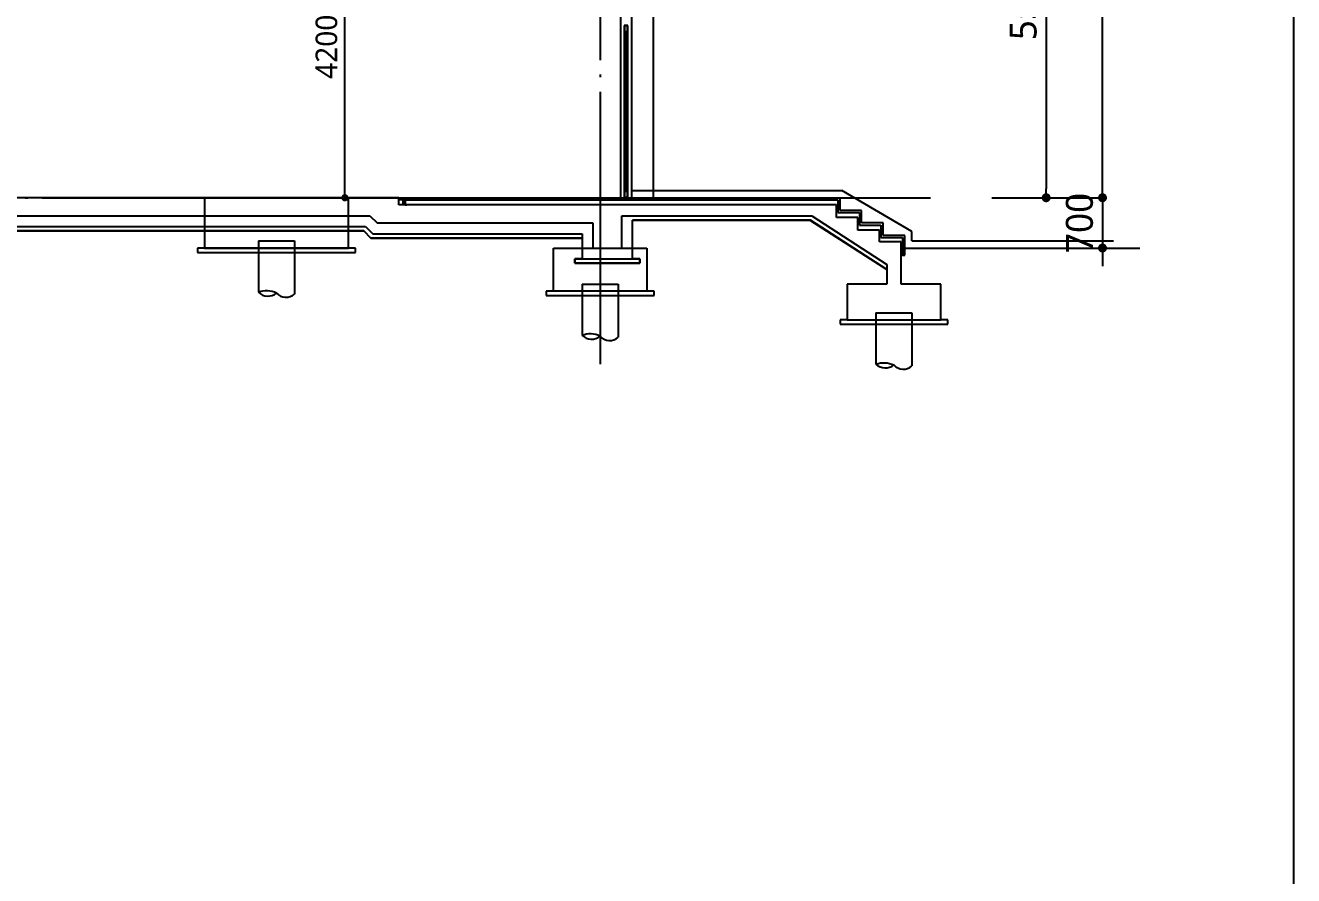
# Model space of a CAD drawing. Header units: millimetres. Extents: x 0 to 268175, y 0 to 74250.
# Drawn here: x 107694 to 125328, y 37521 to 49346 of the extents above; entities that cross this region are included whole.
import ezdxf

# ---------------------------------------------------------------- set-up
doc = ezdxf.new("R2010")
doc.units = ezdxf.units.MM
doc.header["$LTSCALE"] = 200
doc.linetypes.add('CEN-GAUN', pattern=[32.2, 30, -1, 0.2, -1])
doc.layers.get('DEFPOINTS').update_dxf_attribs({"color": 137})
for name, color, linetype in [('1 CEN', 15, 'CEN-GAUN'), ('BA', 9, 'Continuous'), ('DI', 1, 'Continuous')]:
    doc.layers.add(name, color=color, linetype=linetype)
doc.styles.get("Standard").update_dxf_attribs({"font": 'malgun.ttf'})
doc.styles.add('맑은고딕', font='malgun.ttf')
doc.dimstyles.new('DIM30', dxfattribs={"dimscale": 30, "dimtxt": 3, "dimasz": 1, "dimexe": 0, "dimexo": 0, "dimgap": 1, "dimtad": 1, "dimdec": 0, "dimzin": 0, "dimdsep": 46, "dimtxsty": 'Standard', "dimblk1": 'DOT', "dimblk2": 'DOT', "dimsah": 1, "dimcen": 0, "dimdle": 2, "dimclrd": 1, "dimclre": 1, "dimclrt": 2, "dimadec": 0, "dimazin": 0, "dimtfac": 1, "dimtdec": 0, "dimtix": 1, "dimtmove": 2, "dimatfit": 3, "dimldrblk": 'DOT', "dimfxl": 1, "dimtolj": 1, "dimtzin": 0, "dimarcsym": 0})

# ---------------------------------------------------------------- blocks, each defined once
blk = doc.blocks.new('_DOT')
at = {"color": 0, "linetype": 'ByBlock'}
blk.add_line((-0.5, 0), (-1, 0), dxfattribs=at)
at = {"color": 0, "linetype": 'ByBlock', "const_width": 0.5}
blk.add_lwpolyline([(-0.25, 0, 1), (0.25, 0, 1)], format="xyb", close=True, dxfattribs=at)
blk = doc.blocks.new('*D4222')
at = {"layer": 'BA', "lineweight": -2}
for p, q in [((121131, 59248), (122670, 59248)), ((122670, 47073), (122670, 59123)), ((121131, 46948), (122670, 46948))]:
    blk.add_line(p, q, dxfattribs=at)
at = {"layer": 'DEFPOINTS', "color": 0}
for p in [(121131, 59248), (122670, 59248), (121131, 46948)]:
    blk.add_point(p, dxfattribs=at)
at = {"layer": 'BA', "linetype": 'ByBlock', "lineweight": -2, "xscale": 125, "yscale": 125, "zscale": 125}
for p, rotation in [((122670, 59248), 90), ((122670, 46948), 270)]:
    blk.add_blockref('_DOT', p, dxfattribs=dict(at, rotation=rotation))
at = {"layer": 'BA', "insert": (122350, 53098), "char_height": 375, "attachment_point": 5, "rotation": 90, "style": '맑은고딕'}
blk.add_mtext('\\A1;12300', dxfattribs=at)
blk = doc.blocks.new('*D4223')
at = {"layer": 'BA', "lineweight": -2}
for p, q in [((121131, 52448), (121887, 52448)), ((121887, 52323), (121887, 47073)), ((121131, 46948), (121887, 46948))]:
    blk.add_line(p, q, dxfattribs=at)
at = {"layer": 'DEFPOINTS', "color": 0}
for p in [(121131, 52448), (121131, 46948), (121887, 46948)]:
    blk.add_point(p, dxfattribs=at)
at = {"layer": 'BA', "linetype": 'ByBlock', "lineweight": -2, "xscale": 125, "yscale": 125, "zscale": 125}
for p, rotation in [((121887, 52448), 90), ((121887, 46948), 270)]:
    blk.add_blockref('_DOT', p, dxfattribs=dict(at, rotation=rotation))
at = {"layer": 'BA', "insert": (121568, 49698), "char_height": 375, "attachment_point": 5, "rotation": 90, "style": '맑은고딕'}
blk.add_mtext('\\A1;5500', dxfattribs=at)
blk = doc.blocks.new('*D4225')
at = {"layer": 'BA', "lineweight": -2}
for p, q in [((122670, 47073), (122670, 47198)), ((121131, 46948), (122670, 46948)), ((122670, 46948), (122670, 46248)), ((121131, 46248), (122670, 46248)), ((122670, 46123), (122670, 45998))]:
    blk.add_line(p, q, dxfattribs=at)
at = {"layer": 'DEFPOINTS', "color": 0}
for p in [(121131, 46948), (121131, 46248), (122670, 46248)]:
    blk.add_point(p, dxfattribs=at)
at = {"layer": 'BA', "linetype": 'ByBlock', "lineweight": -2, "xscale": 125, "yscale": 125, "zscale": 125}
for p, rotation in [((122670, 46948), 270), ((122670, 46248), 90)]:
    blk.add_blockref('_DOT', p, dxfattribs=dict(at, rotation=rotation))
at = {"layer": 'BA', "insert": (122351, 46598), "char_height": 375, "attachment_point": 5, "rotation": 90, "style": '맑은고딕'}
blk.add_mtext('\\A1;700', dxfattribs=at)
blk = doc.blocks.new('*D4414')
at = {"layer": 'DEFPOINTS', "color": 0}
for p in [(112136, 51148), (112544, 51148), (112544, 46948)]:
    blk.add_point(p, dxfattribs=at)
at = {"layer": 'DI', "color": 1, "lineweight": -2}
for p, q in [((112544, 51148), (112136, 51148)), ((112136, 47048), (112136, 51048)), ((112544, 46948), (112136, 46948))]:
    blk.add_line(p, q, dxfattribs=at)
at = {"layer": 'DI', "color": 1, "linetype": 'ByBlock', "lineweight": -2, "xscale": 100, "yscale": 100, "zscale": 100}
for p, rotation in [((112136, 51148), 90), ((112136, 46948), 270)]:
    blk.add_blockref('_DOT', p, dxfattribs=dict(at, rotation=rotation))
at = {"layer": 'DI', "color": 2, "insert": (111881, 49048), "char_height": 300, "attachment_point": 5, "rotation": 90, "style": '맑은고딕'}
blk.add_mtext('\\A1;4200', dxfattribs=at)

msp = doc.modelspace()

# ---------------------------------------------------------------- linework, layer by layer
at = {"layer": '1 CEN'}
for p, q in [((115685.2, 61303.5), (115685.2, 44634.9)), ((43528.6, 46948.2), (120280.2, 46948.2))]:
    msp.add_line(p, q, dxfattribs=at)
at = {"layer": 'BA'}
for p, q in [((115970.2, 50948.2), (115970.2, 46948.2)), ((116120.2, 50888.2), (116120.2, 46948.2)), ((116420.2, 50948.2), (116420.2, 46948.2)), ((116020.2, 49343.2), (116020.2, 49223.2)), ((116070.2, 49343.2), (116020.2, 49343.2)), ((116020.2, 49223.2), (116037.2, 49223.2)), ((116023.2, 49340.2), (116023.2, 49226.2)), ((116067.2, 49340.2), (116023.2, 49340.2)), ((116023.2, 49226.2), (116034.2, 49226.2)), ((116034.2, 49226.2), (116034.2, 49260)), ((116034.2, 49260), (116056.2, 49260)), ((116037.2, 49223.2), (116037.2, 49257)), ((116037.2, 49257), (116053.2, 49257)), ((116037.2, 49223.2), (116037.2, 47073.2)), ((116040.2, 47054.1), (116040.2, 49242.3)), ((116050.2, 49242.3), (116040.2, 49242.3)), ((116050.2, 49242.3), (116040.2, 49242.3)), ((116050.2, 47054.1), (116050.2, 49242.3)), ((116050.2, 49220.2), (116050.2, 49242.3)), ((116053.2, 49257), (116053.2, 49223.2)), ((116053.2, 49223.2), (116053.2, 47073.2)), ((116053.2, 49223.2), (116070.2, 49223.2)), ((116056.2, 49260), (116056.2, 49226.2)), ((116056.2, 49226.2), (116067.2, 49226.2)), ((116067.2, 49226.2), (116067.2, 49340.2)), ((116070.2, 49223.2), (116070.2, 49343.2)), ((112885.2, 46948.2), (44250.2, 46948.2)), ((110185.2, 46948.2), (110185.2, 46248.2)), ((112185.2, 46948.2), (110185.2, 46948.2)), ((112185.2, 46248.2), (112185.2, 46948.2)), ((112885.2, 46948.2), (119020.2, 46948.2)), ((112885.2, 46848.2), (112885.2, 46948.2)), ((112942.7, 46918.2), (112885.2, 46918.2)), ((112942.7, 46948.2), (112942.7, 46918.2)), ((112942.7, 46948.2), (112942.7, 46928.2)), ((112942.7, 46928.2), (112945, 46928.2)), ((112945, 46946), (112975.5, 46946)), ((112945, 46928.2), (112945, 46946)), ((112945, 46848.2), (112945, 46928.2)), ((112973.7, 46944.2), (112946.7, 46944.2)), ((112946.7, 46944.2), (112946.7, 46848.2)), ((112973.7, 46848.2), (112973.7, 46944.2)), ((112975.5, 46946), (112975.5, 46928.2)), ((112975.5, 46928.2), (112975.5, 46850)), ((112975.5, 46928.2), (112977.7, 46928.2)), ((112977.7, 46948.2), (112977.7, 46918.2)), ((112977.7, 46928.2), (112977.7, 46948.2)), ((112977.7, 46918.2), (118990.2, 46918.2)), ((116037.2, 47073.2), (116020.2, 47073.2)), ((116020.2, 47073.2), (116020.2, 46953.2)), ((116020.2, 46953.2), (116070.2, 46953.2)), ((116034.2, 47070.2), (116023.2, 47070.2)), ((116023.2, 47070.2), (116023.2, 46956.2)), ((116023.2, 46956.2), (116067.2, 46956.2)), ((116034.2, 47036.4), (116034.2, 47070.2)), ((116056.2, 47036.4), (116034.2, 47036.4)), ((116037.2, 47039.4), (116037.2, 47073.2)), ((116053.2, 47039.4), (116037.2, 47039.4)), ((116039.2, 47054.1), (116049.2, 47054.1)), ((116070.2, 47073.2), (116053.2, 47073.2)), ((116053.2, 47073.2), (116053.2, 47039.4)), ((116067.2, 47070.2), (116056.2, 47070.2)), ((116056.2, 47070.2), (116056.2, 47036.4)), ((116067.2, 46956.2), (116067.2, 47070.2)), ((116070.2, 46953.2), (116070.2, 47073.2)), ((118990.2, 46918.2), (118990.2, 46743.2)), ((119020.2, 46773.2), (119020.2, 46948.2)), ((118970.2, 46848.2), (112885.2, 46848.2)), ((112946.7, 46848.2), (112945, 46848.2)), ((112997.7, 46848.2), (112973.7, 46848.2)), ((112975.5, 46850), (112997.7, 46850)), ((112997.7, 46850), (112997.7, 46848.2)), ((118970.2, 46673.2), (118970.2, 46848.2)), ((118990.2, 46743.2), (119290.2, 46743.2)), ((119320.2, 46773.2), (119020.2, 46773.2)), ((119290.2, 46743.2), (119290.2, 46568.2)), ((119320.2, 46598.2), (119320.2, 46773.2)), ((44785.2, 46698.2), (112485.2, 46698.2)), ((112485.2, 46698.2), (112585.2, 46598.2)), ((112585.2, 46598.2), (115585.2, 46598.2)), ((115585.2, 46598.2), (115585.2, 46248.2)), ((115985.2, 46248.2), (115985.2, 46698.2)), ((115985.2, 46698.2), (118626.5, 46698.2)), ((118608.8, 46638.2), (116135.2, 46638.2)), ((116135.2, 46098.2), (116135.2, 46638.2)), ((116135.2, 46638.2), (118599.9, 46638.2)), ((118599.9, 46638.2), (119670.2, 45948.3)), ((119670.2, 45948.3), (118608.8, 46638.2)), ((118626.5, 46698.2), (119670.2, 46019.8)), ((119270.2, 46673.2), (118970.2, 46673.2)), ((119270.2, 46498.2), (119270.2, 46673.2)), ((119290.2, 46568.2), (119590.2, 46568.2)), ((119620.2, 46598.2), (119320.2, 46598.2)), ((119590.2, 46568.2), (119590.2, 46393.2)), ((119620.2, 46423.2), (119620.2, 46598.2)), ((44935.2, 46548.2), (112423.1, 46548.2)), ((112398.3, 46488.2), (44935.2, 46488.2)), ((44935.2, 46488.2), (112398.3, 46488.2)), ((112498.3, 46388.2), (112398.3, 46488.2)), ((112398.3, 46488.2), (112498.3, 46388.2)), ((112423.1, 46548.2), (112523.1, 46448.2)), ((115435.2, 46388.2), (112498.3, 46388.2)), ((112498.3, 46388.2), (115435.2, 46388.2)), ((112523.1, 46448.2), (115435.2, 46448.2)), ((115435.2, 46448.2), (115435.2, 46388.2)), ((115435.2, 46388.2), (115435.2, 46098.2)), ((119570.2, 46498.2), (119270.2, 46498.2)), ((119570.2, 46333.2), (119570.2, 46498.2)), ((119590.2, 46393.2), (119890.2, 46393.2)), ((119920.2, 46423.2), (119620.2, 46423.2)), ((119890.2, 46393.2), (119890.2, 46148.2)), ((119920.2, 46148.2), (119920.2, 46423.2)), ((112185.2, 46248.2), (110085.2, 46248.2)), ((110085.2, 46248.2), (110085.2, 46188.2)), ((110185.2, 46248.2), (112185.2, 46248.2)), ((110935.2, 46348.2), (110935.2, 45634.1)), ((110935.2, 46348.2), (111435.2, 46348.2)), ((111435.2, 46348.2), (111435.2, 45608.9)), ((112285.2, 46248.2), (112185.2, 46248.2)), ((112285.2, 46188.2), (112285.2, 46248.2)), ((115035.2, 46248.2), (116335.2, 46248.2)), ((115035.2, 45648.2), (115035.2, 46248.2)), ((115585.2, 46248.2), (115985.2, 46248.2)), ((116335.2, 46248.2), (116335.2, 45648.2)), ((119870.2, 46333.2), (119570.2, 46333.2)), ((119870.2, 45748.2), (119870.2, 46333.2)), ((119920.2, 46248.2), (123189.7, 46248.2)), ((119920.2, 46148.2), (119920.2, 46248.2)), ((119920.2, 46248.2), (123189.7, 46248.2)), ((110085.2, 46188.2), (112285.2, 46188.2)), ((115335.2, 46098.2), (116235.2, 46098.2)), ((115335.2, 46038.2), (115335.2, 46098.2)), ((115435.2, 46098.2), (115335.2, 46098.2)), ((115335.2, 46098.2), (115335.2, 46038.2)), ((116235.2, 46038.2), (115335.2, 46038.2)), ((115335.2, 46038.2), (116235.2, 46038.2)), ((116235.2, 46098.2), (116135.2, 46098.2)), ((116235.2, 46098.2), (116235.2, 46038.2)), ((116235.2, 46038.2), (116235.2, 46098.2)), ((119870.2, 45748.2), (119870.2, 46148.2)), ((119870.2, 46148.2), (119920.2, 46148.2)), ((119890.2, 46148.2), (119920.2, 46148.2)), ((119670.2, 46019.8), (119670.2, 45748.2)), ((119670.2, 45948.3), (119670.2, 45748.2)), ((115435.2, 45748.2), (115435.2, 45034.1)), ((115435.2, 45748.2), (115935.2, 45748.2)), ((115935.2, 45748.2), (115935.2, 45008.9)), ((119670.2, 45748.2), (119120.2, 45748.2)), ((119120.2, 45748.2), (119120.2, 45248.2)), ((119670.2, 45748.2), (119120.2, 45748.2)), ((119120.2, 45748.2), (119120.2, 45248.2)), ((120420.2, 45748.2), (119870.2, 45748.2)), ((120420.2, 45748.2), (119870.2, 45748.2)), ((120420.2, 45248.2), (120420.2, 45748.2)), ((120420.2, 45248.2), (120420.2, 45748.2)), ((116335.2, 45648.2), (114932.7, 45648.2)), ((114932.7, 45648.2), (114932.7, 45588.2)), ((114932.7, 45588.2), (116435.2, 45588.2)), ((116335.2, 45648.2), (115035.2, 45648.2)), ((116435.2, 45648.2), (116335.2, 45648.2)), ((116435.2, 45588.2), (116435.2, 45648.2)), ((119520.2, 45348.2), (119520.2, 44634.1)), ((119520.2, 45348.2), (120020.2, 45348.2)), ((120020.2, 45348.2), (120020.2, 44608.9)), ((119120.2, 45248.2), (119020.2, 45248.2)), ((119020.2, 45248.2), (119020.2, 45188.2)), ((119120.2, 45248.2), (119020.2, 45248.2)), ((119020.2, 45248.2), (119020.2, 45188.2)), ((119020.2, 45188.2), (120520.2, 45188.2)), ((119020.2, 45188.2), (120520.2, 45188.2)), ((119120.2, 45248.2), (120420.2, 45248.2)), ((120520.2, 45248.2), (120420.2, 45248.2)), ((120520.2, 45248.2), (120420.2, 45248.2)), ((120520.2, 45188.2), (120520.2, 45248.2)), ((120520.2, 45188.2), (120520.2, 45248.2))]:
    msp.add_line(p, q, dxfattribs=at)
at = {"layer": 'BA', "color": 9}
for p, q in [((116020.2, 49223.2), (116020.2, 47073.2)), ((116070.2, 47073.2), (116070.2, 49223.2))]:
    msp.add_line(p, q, dxfattribs=at)
at = {"layer": 'BA', "color": 5}
for p, q in [((116037.2, 49233.2), (116040.2, 49233.2)), ((116037.2, 49233.2), (116040.2, 49233.2)), ((116053.2, 49233.2), (116050.2, 49233.2)), ((116053.2, 49233.2), (116050.2, 49233.2)), ((116037.2, 47063.3), (116040.2, 47063.3)), ((116053.2, 47063.3), (116050.2, 47063.3))]:
    msp.add_line(p, q, dxfattribs=at)
at = {"layer": 'BA', "color": 8}
for p, q in [((116120.2, 47048.2), (119047.3, 47048.2)), ((120020.2, 46480.7), (119047.3, 47048.2)), ((120020.2, 46348.2), (120020.2, 46480.7)), ((120020.2, 46348.2), (122824.4, 46348.2))]:
    msp.add_line(p, q, dxfattribs=at)
at = {"layer": 'BA'}
for points in [[(119520.2, 44634.1, -0.2019083), (119770.2, 44622.9, 0.4170449), (120020.2, 44608.9)], [(119520.2, 44634.1, 0.3799223), (119770.2, 44622.9)]]:
    msp.add_lwpolyline(points, format="xyb", dxfattribs=at)
at = {"layer": 'BA', "color": 5}
for centre, start, end in [((116037.2, 49220.2), 0.00002, 90.00002), ((116037.2, 49220.2), 0.00002, 90.00002), ((116053.2, 49220.2), 90.00002, 180.00002), ((116053.2, 49220.2), 90.00002, 180.00002), ((116037.2, 47076.3), 270.00002, 0.00002), ((116053.2, 47076.3), 180.00002, 270.00002)]:
    msp.add_arc(centre, 3, start, end, dxfattribs=at)
at = {"layer": 'BA'}
for centre, radius, start, end in [((111046.9, 45331.5), 322.5, 64.60688, 110.26699), ((111066.5, 45769.2), 188.4, 225.83113, 309.04273), ((111317.2, 45739.7), 176.2, 221.52071, 312.07402), ((115546.9, 44731.5), 322.5, 64.60688, 110.26699), ((115566.5, 45169.2), 188.4, 225.83113, 309.04273), ((115817.2, 45139.7), 176.2, 221.52071, 312.07402)]:
    msp.add_arc(centre, radius, start, end, dxfattribs=at)
at = {"layer": 'DEFPOINTS'}
msp.add_lwpolyline([(39452.5, 71625), (125327.5, 71625), (125327.5, 2625), (39452.5, 2625)], close=True, dxfattribs=at)
msp.add_lwpolyline([(39452.5, 71625), (125327.5, 71625), (125327.5, 2625), (39452.5, 2625)], close=True, dxfattribs=at)

# ---------------------------------------------------------------- dimensions: what is measured, and where the dimension line sits
at = {"layer": 'BA'}
for base, p1, p2, angle, picture, middle in [((122669.9, 59248.2), (121130.8, 46948.2), (121130.8, 59248.2), 270, '*D4222', (122350.1, 53098.2)), ((121886.9, 46948.2), (121130.8, 52448.2), (121130.8, 46948.2), 270, '*D4223', (121568.2, 49698.2)), ((122669.9, 46248.2), (121130.8, 46948.2), (121130.8, 46248.2), 90, '*D4225', (122351.1, 46598.2))]:
    dim = msp.add_linear_dim(base=base, p1=p1, p2=p2, angle=angle, dimstyle='DIM30', override={"dimscale": 125, "dimtxsty": '맑은고딕', "dimclrd": 256, "dimclre": 256, "dimclrt": 256, "dimldrblk": 'DOT'}, dxfattribs=at)
    dim.commit()
    dim.dimension.update_dxf_attribs({"geometry": picture, "text_midpoint": middle})
at = {"layer": 'DI'}
dim = msp.add_linear_dim(base=(112136, 51148.2), p1=(112543.8, 46948.2), p2=(112543.8, 51148.2), angle=270, dimstyle='DIM30', override={"dimscale": 100, "dimtxsty": '맑은고딕', "dimldrblk": 'DOT'}, dxfattribs=at)
dim.commit()
dim.dimension.update_dxf_attribs({"geometry": '*D4414', "text_midpoint": (111881, 49048.2)})

doc.saveas('drawing.dxf')
